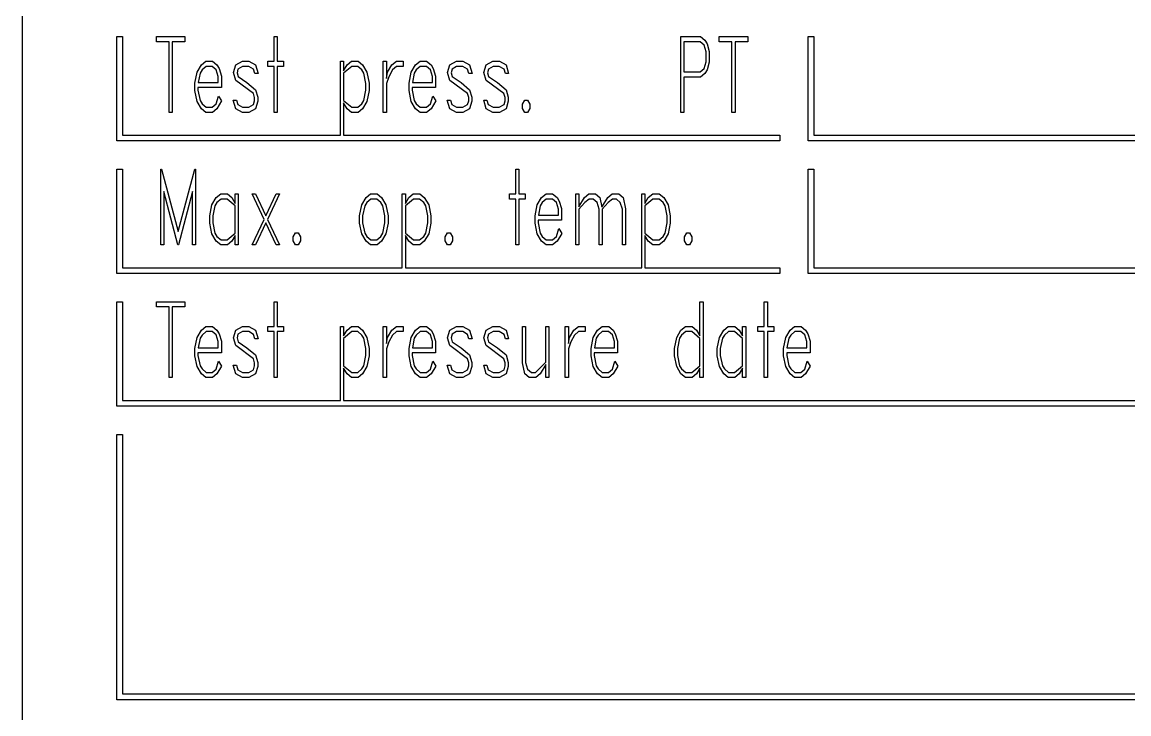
# Model space of a CAD drawing. Extents: x -181672 to 290600, y -29000 to 395522.
# Drawn here: x -170665.3 to -170606.9, y 30974.2 to 31010.7 of the extents above; entities that cross this region are included whole.
import ezdxf

# ---------------------------------------------------------------- set-up
doc = ezdxf.new("R2010")
doc.units = 0
doc.header["$LTSCALE"] = 10

# ---------------------------------------------------------------- blocks, each defined once
blk = doc.blocks.new('XFM7P20PCW$0$A$C29d41b1e')
for p, q in [((-58.5, 1247.5), (-58.5, 1044.5)), ((-53.5, 1139.903), (-53.5, 1145.403)), ((-53.5, 1145.403), (-53.2, 1145.403)), ((-53.2, 1145.403), (-53.2, 1140.203)), ((-51.409, 1145.132), (-51.409, 1145.404)), ((-51.409, 1145.404), (-49.905, 1145.404)), ((-49.905, 1145.404), (-49.905, 1145.132)), ((-45.197, 1144.1), (-45.197, 1145.404)), ((-45.197, 1145.404), (-45.033, 1145.404)), ((-45.033, 1145.404), (-45.033, 1144.1)), ((-23.73, 1141.404), (-23.73, 1145.404)), ((-23.73, 1145.404), (-22.69, 1145.404)), ((-22.69, 1145.404), (-22.456, 1145.21)), ((-22.456, 1145.21), (-22.34, 1145.017)), ((-21.696, 1145.132), (-21.696, 1145.404)), ((-21.696, 1145.404), (-20.191, 1145.404)), ((-20.191, 1145.404), (-20.191, 1145.132)), ((-17, 1139.903), (-17, 1145.403)), ((-17, 1145.403), (-16.7, 1145.403)), ((-16.7, 1145.403), (-16.7, 1140.203)), ((-50.739, 1145.132), (-51.409, 1145.132)), ((-50.739, 1141.404), (-50.739, 1145.132)), ((-49.905, 1145.132), (-50.575, 1145.132)), ((-50.575, 1145.132), (-50.575, 1141.404)), ((-22.705, 1145.132), (-23.566, 1145.132)), ((-23.566, 1145.132), (-23.566, 1143.542)), ((-22.493, 1144.957), (-22.705, 1145.132)), ((-22.389, 1144.607), (-22.493, 1144.957)), ((-22.389, 1144.067), (-22.389, 1144.607)), ((-22.34, 1145.017), (-22.225, 1144.626)), ((-22.225, 1144.626), (-22.225, 1144.048)), ((-21.026, 1145.132), (-21.696, 1145.132)), ((-21.026, 1141.404), (-21.026, 1145.132)), ((-20.191, 1145.132), (-20.862, 1145.132)), ((-20.862, 1145.132), (-20.862, 1141.404)), ((-49.033, 1143.911), (-48.798, 1144.1)), ((-48.798, 1144.1), (-48.448, 1144.1)), ((-48.448, 1144.1), (-48.217, 1143.911)), ((-47.223, 1143.911), (-46.873, 1144.1)), ((-46.873, 1144.1), (-46.53, 1144.1)), ((-46.53, 1144.1), (-46.18, 1143.911)), ((-45.532, 1143.829), (-45.532, 1144.1)), ((-45.532, 1144.1), (-45.197, 1144.1)), ((-45.033, 1144.1), (-44.698, 1144.1)), ((-44.698, 1144.1), (-44.698, 1143.829)), ((-41.692, 1140.203), (-41.692, 1144.1)), ((-41.692, 1144.1), (-41.528, 1144.1)), ((-41.528, 1144.1), (-41.528, 1143.601)), ((-41.346, 1143.911), (-41.115, 1144.1)), ((-41.115, 1144.1), (-40.765, 1144.1)), ((-40.765, 1144.1), (-40.53, 1143.911)), ((-39.435, 1141.404), (-39.435, 1144.1)), ((-39.435, 1144.1), (-39.271, 1144.1)), ((-39.271, 1144.1), (-39.271, 1143.199)), ((-38.977, 1143.911), (-38.743, 1144.1)), ((-38.743, 1144.1), (-38.378, 1144.1)), ((-38.378, 1144.1), (-38.378, 1143.829)), ((-37.73, 1143.911), (-37.495, 1144.1)), ((-37.495, 1144.1), (-37.145, 1144.1)), ((-37.145, 1144.1), (-36.914, 1143.911)), ((-35.92, 1143.911), (-35.569, 1144.1)), ((-35.569, 1144.1), (-35.227, 1144.1)), ((-35.227, 1144.1), (-34.877, 1143.911)), ((-33.998, 1143.911), (-33.648, 1144.1)), ((-33.648, 1144.1), (-33.305, 1144.1)), ((-33.305, 1144.1), (-32.955, 1143.911)), ((-22.493, 1143.717), (-22.389, 1144.067)), ((-22.225, 1144.048), (-22.34, 1143.657)), ((-49.376, 1142.946), (-49.26, 1143.519)), ((-49.26, 1143.519), (-49.033, 1143.911)), ((-49.104, 1143.479), (-49.204, 1142.983)), ((-49, 1143.646), (-49.104, 1143.479)), ((-48.784, 1143.829), (-49, 1143.646)), ((-48.463, 1143.829), (-48.784, 1143.829)), ((-48.251, 1143.654), (-48.463, 1143.829)), ((-48.147, 1143.303), (-48.251, 1143.654)), ((-48.217, 1143.911), (-48.098, 1143.713)), ((-48.098, 1143.713), (-47.983, 1143.322)), ((-47.346, 1143.501), (-47.223, 1143.911)), ((-47.223, 1143.095), (-47.346, 1143.501)), ((-47.108, 1143.691), (-47.156, 1143.497)), ((-47.156, 1143.497), (-47.104, 1143.289)), ((-46.866, 1143.829), (-47.108, 1143.691)), ((-46.538, 1143.829), (-46.866, 1143.829)), ((-46.285, 1143.687), (-46.538, 1143.829)), ((-46.214, 1143.452), (-46.285, 1143.687)), ((-46.046, 1143.452), (-46.214, 1143.452)), ((-46.18, 1143.911), (-46.046, 1143.452)), ((-45.197, 1143.829), (-45.532, 1143.829)), ((-45.197, 1141.404), (-45.197, 1143.829)), ((-44.698, 1143.829), (-45.033, 1143.829)), ((-45.033, 1143.829), (-45.033, 1141.404)), ((-41.528, 1143.601), (-41.346, 1143.911)), ((-41.1, 1143.829), (-41.528, 1143.471)), ((-41.528, 1143.471), (-41.528, 1142.033)), ((-40.776, 1143.829), (-41.1, 1143.829)), ((-40.564, 1143.646), (-40.776, 1143.829)), ((-40.46, 1143.479), (-40.564, 1143.646)), ((-40.53, 1143.911), (-40.299, 1143.519)), ((-40.348, 1142.935), (-40.46, 1143.479)), ((-40.299, 1143.519), (-40.188, 1142.946)), ((-39.271, 1143.199), (-39.208, 1143.519)), ((-39.208, 1143.519), (-38.977, 1143.911)), ((-38.944, 1143.646), (-39.149, 1143.285)), ((-38.731, 1143.829), (-38.944, 1143.646)), ((-38.378, 1143.829), (-38.731, 1143.829)), ((-38.072, 1142.946), (-37.957, 1143.519)), ((-37.957, 1143.519), (-37.73, 1143.911)), ((-37.8, 1143.479), (-37.901, 1142.983)), ((-37.696, 1143.646), (-37.8, 1143.479)), ((-37.48, 1143.829), (-37.696, 1143.646)), ((-37.16, 1143.829), (-37.48, 1143.829)), ((-36.947, 1143.654), (-37.16, 1143.829)), ((-36.843, 1143.303), (-36.947, 1143.654)), ((-36.914, 1143.911), (-36.795, 1143.713)), ((-36.795, 1143.713), (-36.679, 1143.322)), ((-36.042, 1143.501), (-35.92, 1143.911)), ((-35.92, 1143.095), (-36.042, 1143.501)), ((-35.804, 1143.691), (-35.852, 1143.497)), ((-35.852, 1143.497), (-35.8, 1143.289)), ((-35.562, 1143.829), (-35.804, 1143.691)), ((-35.234, 1143.829), (-35.562, 1143.829)), ((-34.981, 1143.687), (-35.234, 1143.829)), ((-34.91, 1143.452), (-34.981, 1143.687)), ((-34.743, 1143.452), (-34.91, 1143.452)), ((-34.877, 1143.911), (-34.743, 1143.452)), ((-34.121, 1143.501), (-33.998, 1143.911)), ((-33.998, 1143.095), (-34.121, 1143.501)), ((-33.882, 1143.691), (-33.931, 1143.497)), ((-33.931, 1143.497), (-33.879, 1143.289)), ((-33.64, 1143.829), (-33.882, 1143.691)), ((-33.312, 1143.829), (-33.64, 1143.829)), ((-33.059, 1143.687), (-33.312, 1143.829)), ((-32.988, 1143.452), (-33.059, 1143.687)), ((-32.821, 1143.452), (-32.988, 1143.452)), ((-32.955, 1143.911), (-32.821, 1143.452)), ((-23.566, 1143.542), (-22.705, 1143.542)), ((-22.705, 1143.542), (-22.493, 1143.717)), ((-22.456, 1143.464), (-22.69, 1143.27)), ((-22.34, 1143.657), (-22.456, 1143.464)), ((-49.376, 1142.559), (-49.376, 1142.946)), ((-49.204, 1142.983), (-48.147, 1142.983)), ((-48.147, 1142.983), (-48.147, 1143.303)), ((-47.983, 1143.322), (-47.983, 1142.711)), ((-46.288, 1142.402), (-47.223, 1143.095)), ((-47.104, 1143.289), (-46.635, 1142.976)), ((-46.635, 1142.976), (-46.18, 1142.6)), ((-40.348, 1142.573), (-40.348, 1142.935)), ((-40.188, 1142.946), (-40.188, 1142.559)), ((-39.149, 1143.285), (-39.271, 1142.927)), ((-39.271, 1142.927), (-39.271, 1141.404)), ((-38.072, 1142.559), (-38.072, 1142.946)), ((-37.901, 1142.983), (-36.843, 1142.983)), ((-36.843, 1142.983), (-36.843, 1143.303)), ((-36.679, 1143.322), (-36.679, 1142.711)), ((-34.985, 1142.402), (-35.92, 1143.095)), ((-35.8, 1143.289), (-35.331, 1142.976)), ((-35.331, 1142.976), (-34.877, 1142.6)), ((-33.063, 1142.402), (-33.998, 1143.095)), ((-33.879, 1143.289), (-33.409, 1142.976)), ((-33.409, 1142.976), (-32.955, 1142.6)), ((-22.69, 1143.27), (-23.566, 1143.27)), ((-23.566, 1143.27), (-23.566, 1141.404)), ((-49.26, 1141.985), (-49.376, 1142.559)), ((-47.983, 1142.711), (-49.216, 1142.711)), ((-49.216, 1142.711), (-49.216, 1142.573)), ((-49.216, 1142.573), (-49.104, 1142.03)), ((-48.251, 1141.855), (-48.128, 1142.268)), ((-48.128, 1142.268), (-47.972, 1142.007)), ((-46.225, 1142.182), (-46.288, 1142.402)), ((-46.18, 1142.6), (-46.061, 1142.201)), ((-40.46, 1142.03), (-40.348, 1142.573)), ((-40.188, 1142.559), (-40.299, 1141.985)), ((-37.957, 1141.985), (-38.072, 1142.559)), ((-36.679, 1142.711), (-37.912, 1142.711)), ((-37.912, 1142.711), (-37.912, 1142.573)), ((-37.912, 1142.573), (-37.8, 1142.03)), ((-36.947, 1141.855), (-36.825, 1142.268)), ((-36.825, 1142.268), (-36.668, 1142.007)), ((-34.921, 1142.182), (-34.985, 1142.402)), ((-34.877, 1142.6), (-34.758, 1142.201)), ((-33, 1142.182), (-33.063, 1142.402)), ((-32.955, 1142.6), (-32.836, 1142.201)), ((-49.033, 1141.598), (-49.26, 1141.985)), ((-49.104, 1142.03), (-49, 1141.858)), ((-49, 1141.858), (-48.784, 1141.676)), ((-48.784, 1141.676), (-48.463, 1141.676)), ((-48.463, 1141.676), (-48.251, 1141.855)), ((-47.972, 1142.007), (-48.217, 1141.598)), ((-47.223, 1141.598), (-47.357, 1142.052)), ((-47.357, 1142.052), (-47.19, 1142.052)), ((-47.19, 1142.052), (-47.119, 1141.821)), ((-47.119, 1141.821), (-46.866, 1141.676)), ((-46.866, 1141.676), (-46.538, 1141.676)), ((-46.538, 1141.676), (-46.285, 1141.821)), ((-46.285, 1141.821), (-46.225, 1142.019)), ((-46.225, 1142.019), (-46.225, 1142.182)), ((-46.061, 1141.996), (-46.18, 1141.598)), ((-46.061, 1142.201), (-46.061, 1141.996)), ((-41.528, 1142.033), (-41.1, 1141.676)), ((-41.346, 1141.598), (-41.528, 1141.907)), ((-41.528, 1141.907), (-41.528, 1140.203)), ((-41.1, 1141.676), (-40.776, 1141.676)), ((-40.776, 1141.676), (-40.564, 1141.858)), ((-40.564, 1141.858), (-40.46, 1142.03)), ((-40.299, 1141.985), (-40.53, 1141.598)), ((-37.73, 1141.598), (-37.957, 1141.985)), ((-37.8, 1142.03), (-37.696, 1141.858)), ((-37.696, 1141.858), (-37.48, 1141.676)), ((-37.48, 1141.676), (-37.16, 1141.676)), ((-37.16, 1141.676), (-36.947, 1141.855)), ((-36.668, 1142.007), (-36.914, 1141.598)), ((-35.92, 1141.598), (-36.054, 1142.052)), ((-36.054, 1142.052), (-35.886, 1142.052)), ((-35.886, 1142.052), (-35.815, 1141.821)), ((-35.815, 1141.821), (-35.562, 1141.676)), ((-35.562, 1141.676), (-35.234, 1141.676)), ((-35.234, 1141.676), (-34.981, 1141.821)), ((-34.981, 1141.821), (-34.921, 1142.019)), ((-34.921, 1142.019), (-34.921, 1142.182)), ((-34.758, 1141.996), (-34.877, 1141.598)), ((-34.758, 1142.201), (-34.758, 1141.996)), ((-33.998, 1141.598), (-34.132, 1142.052)), ((-34.132, 1142.052), (-33.964, 1142.052)), ((-33.964, 1142.052), (-33.893, 1141.821)), ((-33.893, 1141.821), (-33.64, 1141.676)), ((-33.64, 1141.676), (-33.312, 1141.676)), ((-33.312, 1141.676), (-33.059, 1141.821)), ((-33.059, 1141.821), (-33, 1142.019)), ((-33, 1142.019), (-33, 1142.182)), ((-32.836, 1141.996), (-32.955, 1141.598)), ((-32.836, 1142.201), (-32.836, 1141.996)), ((-32.083, 1141.836), (-31.957, 1142.048)), ((-32.083, 1141.616), (-32.083, 1141.836)), ((-31.957, 1142.048), (-31.823, 1142.048)), ((-31.823, 1142.048), (-31.696, 1141.836)), ((-31.696, 1141.836), (-31.696, 1141.616)), ((-50.575, 1141.404), (-50.739, 1141.404)), ((-48.798, 1141.404), (-49.033, 1141.598)), ((-48.448, 1141.404), (-48.798, 1141.404)), ((-48.217, 1141.598), (-48.448, 1141.404)), ((-46.873, 1141.404), (-47.223, 1141.598)), ((-46.53, 1141.404), (-46.873, 1141.404)), ((-46.18, 1141.598), (-46.53, 1141.404)), ((-45.033, 1141.404), (-45.197, 1141.404)), ((-41.115, 1141.404), (-41.346, 1141.598)), ((-40.765, 1141.404), (-41.115, 1141.404)), ((-40.53, 1141.598), (-40.765, 1141.404)), ((-39.271, 1141.404), (-39.435, 1141.404)), ((-37.495, 1141.404), (-37.73, 1141.598)), ((-37.145, 1141.404), (-37.495, 1141.404)), ((-36.914, 1141.598), (-37.145, 1141.404)), ((-35.569, 1141.404), (-35.92, 1141.598)), ((-35.227, 1141.404), (-35.569, 1141.404)), ((-34.877, 1141.598), (-35.227, 1141.404)), ((-33.648, 1141.404), (-33.998, 1141.598)), ((-33.305, 1141.404), (-33.648, 1141.404)), ((-32.955, 1141.598), (-33.305, 1141.404)), ((-31.957, 1141.404), (-32.083, 1141.616)), ((-31.823, 1141.404), (-31.957, 1141.404)), ((-31.696, 1141.616), (-31.823, 1141.404)), ((-23.566, 1141.404), (-23.73, 1141.404)), ((-20.862, 1141.404), (-21.026, 1141.404)), ((-18.5, 1139.903), (-53.5, 1139.903)), ((-53.2, 1140.203), (-41.692, 1140.203)), ((-41.528, 1140.203), (-18.5, 1140.203)), ((-18.5, 1140.203), (-18.5, 1139.903)), ((16.75, 1139.903), (-17, 1139.903)), ((-16.7, 1140.203), (16.75, 1140.203)), ((-53.5, 1132.903), (-53.5, 1138.403)), ((-53.5, 1138.403), (-53.2, 1138.403)), ((-53.2, 1138.403), (-53.2, 1133.203)), ((-51.186, 1134.404), (-51.186, 1138.404)), ((-51.186, 1138.404), (-51.145, 1138.404)), ((-51.145, 1138.404), (-50.266, 1135.108)), ((-50.266, 1135.108), (-49.387, 1138.404)), ((-49.387, 1138.404), (-49.346, 1138.404)), ((-49.346, 1138.404), (-49.346, 1134.404)), ((-32.445, 1137.1), (-32.445, 1138.404)), ((-32.445, 1138.404), (-32.281, 1138.404)), ((-32.281, 1138.404), (-32.281, 1137.1)), ((-17, 1132.903), (-17, 1138.403)), ((-17, 1138.403), (-16.7, 1138.403)), ((-16.7, 1138.403), (-16.7, 1133.203)), ((-50.281, 1134.404), (-51.022, 1137.227)), ((-51.022, 1137.227), (-51.022, 1134.404)), ((-49.51, 1137.227), (-50.251, 1134.404)), ((-49.51, 1134.404), (-49.51, 1137.227)), ((-48.251, 1136.911), (-48.016, 1137.1)), ((-48.016, 1137.1), (-47.666, 1137.1)), ((-47.666, 1137.1), (-47.435, 1136.911)), ((-47.253, 1136.601), (-47.253, 1137.1)), ((-47.253, 1137.1), (-47.089, 1137.1)), ((-47.089, 1137.1), (-47.089, 1134.404)), ((-45.73, 1135.752), (-46.363, 1137.1)), ((-46.363, 1137.1), (-46.188, 1137.1)), ((-46.188, 1137.1), (-45.64, 1135.938)), ((-45.64, 1135.938), (-45.093, 1137.1)), ((-44.918, 1137.1), (-45.551, 1135.752)), ((-45.093, 1137.1), (-44.918, 1137.1)), ((-40.344, 1136.911), (-40.109, 1137.1)), ((-40.109, 1137.1), (-39.759, 1137.1)), ((-39.759, 1137.1), (-39.528, 1136.911)), ((-38.43, 1133.203), (-38.43, 1137.1)), ((-38.43, 1137.1), (-38.266, 1137.1)), ((-38.266, 1137.1), (-38.266, 1136.601)), ((-38.083, 1136.911), (-37.852, 1137.1)), ((-37.852, 1137.1), (-37.502, 1137.1)), ((-37.502, 1137.1), (-37.268, 1136.911)), ((-32.78, 1136.829), (-32.78, 1137.1)), ((-32.78, 1137.1), (-32.445, 1137.1)), ((-32.281, 1137.1), (-31.946, 1137.1)), ((-31.946, 1137.1), (-31.946, 1136.829)), ((-31.078, 1136.911), (-30.843, 1137.1)), ((-30.843, 1137.1), (-30.493, 1137.1)), ((-30.493, 1137.1), (-30.262, 1136.911)), ((-29.275, 1134.404), (-29.275, 1137.1)), ((-29.275, 1137.1), (-29.111, 1137.1)), ((-29.111, 1137.1), (-29.111, 1136.415)), ((-28.817, 1136.911), (-28.582, 1137.1)), ((-28.582, 1137.1), (-28.236, 1137.1)), ((-28.236, 1137.1), (-27.994, 1136.907)), ((-27.584, 1136.911), (-27.353, 1137.1)), ((-27.353, 1137.1), (-27.003, 1137.1)), ((-27.003, 1137.1), (-26.765, 1136.907)), ((-25.789, 1133.203), (-25.789, 1137.1)), ((-25.789, 1137.1), (-25.625, 1137.1)), ((-25.625, 1137.1), (-25.625, 1136.601)), ((-25.443, 1136.911), (-25.212, 1137.1)), ((-25.212, 1137.1), (-24.862, 1137.1)), ((-24.862, 1137.1), (-24.627, 1136.911)), ((-48.594, 1135.946), (-48.478, 1136.519)), ((-48.478, 1136.519), (-48.251, 1136.911)), ((-48.322, 1136.479), (-48.434, 1135.935)), ((-48.217, 1136.646), (-48.322, 1136.479)), ((-48.001, 1136.829), (-48.217, 1136.646)), ((-47.681, 1136.829), (-48.001, 1136.829)), ((-47.253, 1136.471), (-47.681, 1136.829)), ((-47.435, 1136.911), (-47.253, 1136.601)), ((-47.253, 1135.033), (-47.253, 1136.471)), ((-40.687, 1135.946), (-40.571, 1136.519)), ((-40.571, 1136.519), (-40.344, 1136.911)), ((-40.415, 1136.479), (-40.527, 1135.935)), ((-40.311, 1136.646), (-40.415, 1136.479)), ((-40.095, 1136.829), (-40.311, 1136.646)), ((-39.774, 1136.829), (-40.095, 1136.829)), ((-39.558, 1136.646), (-39.774, 1136.829)), ((-39.454, 1136.479), (-39.558, 1136.646)), ((-39.528, 1136.911), (-39.298, 1136.519)), ((-39.346, 1135.935), (-39.454, 1136.479)), ((-39.298, 1136.519), (-39.182, 1135.946)), ((-38.266, 1136.601), (-38.083, 1136.911)), ((-37.838, 1136.829), (-38.266, 1136.471)), ((-38.266, 1136.471), (-38.266, 1135.033)), ((-37.514, 1136.829), (-37.838, 1136.829)), ((-37.301, 1136.646), (-37.514, 1136.829)), ((-37.197, 1136.479), (-37.301, 1136.646)), ((-37.268, 1136.911), (-37.037, 1136.519)), ((-37.085, 1135.935), (-37.197, 1136.479)), ((-37.037, 1136.519), (-36.925, 1135.946)), ((-32.445, 1136.829), (-32.78, 1136.829)), ((-32.445, 1134.404), (-32.445, 1136.829)), ((-31.946, 1136.829), (-32.281, 1136.829)), ((-32.281, 1136.829), (-32.281, 1134.404)), ((-31.42, 1135.946), (-31.305, 1136.519)), ((-31.305, 1136.519), (-31.078, 1136.911)), ((-31.149, 1136.479), (-31.249, 1135.983)), ((-31.044, 1136.646), (-31.149, 1136.479)), ((-30.828, 1136.829), (-31.044, 1136.646)), ((-30.508, 1136.829), (-30.828, 1136.829)), ((-30.296, 1136.654), (-30.508, 1136.829)), ((-30.191, 1136.303), (-30.296, 1136.654)), ((-30.262, 1136.911), (-30.143, 1136.713)), ((-30.143, 1136.713), (-30.028, 1136.322)), ((-29.111, 1136.415), (-28.817, 1136.911)), ((-28.787, 1136.646), (-29.111, 1136.289)), ((-28.571, 1136.829), (-28.787, 1136.646)), ((-28.363, 1136.829), (-28.571, 1136.829)), ((-28.15, 1136.654), (-28.363, 1136.829)), ((-28.046, 1136.3), (-28.15, 1136.654)), ((-27.994, 1136.907), (-27.897, 1136.393)), ((-27.897, 1136.393), (-27.584, 1136.911)), ((-27.562, 1136.646), (-27.882, 1136.289)), ((-27.342, 1136.829), (-27.562, 1136.646)), ((-27.13, 1136.829), (-27.342, 1136.829)), ((-26.921, 1136.654), (-27.13, 1136.829)), ((-26.813, 1136.3), (-26.921, 1136.654)), ((-26.765, 1136.907), (-26.65, 1136.318)), ((-25.625, 1136.601), (-25.443, 1136.911)), ((-25.197, 1136.829), (-25.625, 1136.471)), ((-25.625, 1136.471), (-25.625, 1135.033)), ((-24.873, 1136.829), (-25.197, 1136.829)), ((-24.661, 1136.646), (-24.873, 1136.829)), ((-24.556, 1136.479), (-24.661, 1136.646)), ((-24.627, 1136.911), (-24.396, 1136.519)), ((-24.445, 1135.935), (-24.556, 1136.479)), ((-24.396, 1136.519), (-24.285, 1135.946)), ((-48.594, 1135.559), (-48.594, 1135.946)), ((-48.434, 1135.935), (-48.434, 1135.573)), ((-40.687, 1135.559), (-40.687, 1135.946)), ((-40.527, 1135.935), (-40.527, 1135.573)), ((-39.346, 1135.573), (-39.346, 1135.935)), ((-39.182, 1135.946), (-39.182, 1135.559)), ((-37.085, 1135.573), (-37.085, 1135.935)), ((-36.925, 1135.946), (-36.925, 1135.559)), ((-31.42, 1135.559), (-31.42, 1135.946)), ((-31.249, 1135.983), (-30.191, 1135.983)), ((-30.191, 1135.983), (-30.191, 1136.303)), ((-30.028, 1136.322), (-30.028, 1135.711)), ((-29.111, 1136.289), (-29.111, 1134.404)), ((-28.046, 1134.404), (-28.046, 1136.3)), ((-27.882, 1136.289), (-27.882, 1134.404)), ((-26.813, 1134.404), (-26.813, 1136.3)), ((-26.65, 1136.318), (-26.65, 1134.404)), ((-24.445, 1135.573), (-24.445, 1135.935)), ((-24.285, 1135.946), (-24.285, 1135.559)), ((-48.478, 1134.985), (-48.594, 1135.559)), ((-48.434, 1135.573), (-48.322, 1135.03)), ((-46.363, 1134.404), (-45.73, 1135.752)), ((-45.64, 1135.566), (-46.188, 1134.404)), ((-45.093, 1134.404), (-45.64, 1135.566)), ((-45.551, 1135.752), (-44.918, 1134.404)), ((-40.571, 1134.985), (-40.687, 1135.559)), ((-40.527, 1135.573), (-40.415, 1135.03)), ((-39.454, 1135.03), (-39.346, 1135.573)), ((-39.182, 1135.559), (-39.298, 1134.985)), ((-37.197, 1135.03), (-37.085, 1135.573)), ((-36.925, 1135.559), (-37.037, 1134.985)), ((-31.305, 1134.985), (-31.42, 1135.559)), ((-30.028, 1135.711), (-31.26, 1135.711)), ((-31.26, 1135.711), (-31.26, 1135.573)), ((-31.26, 1135.573), (-31.149, 1135.03)), ((-30.296, 1134.855), (-30.173, 1135.268)), ((-30.173, 1135.268), (-30.016, 1135.007)), ((-24.556, 1135.03), (-24.445, 1135.573)), ((-24.285, 1135.559), (-24.396, 1134.985)), ((-48.251, 1134.598), (-48.478, 1134.985)), ((-48.322, 1135.03), (-48.217, 1134.858)), ((-48.217, 1134.858), (-48.001, 1134.676)), ((-48.001, 1134.676), (-47.681, 1134.676)), ((-47.681, 1134.676), (-47.253, 1135.033)), ((-47.253, 1134.907), (-47.435, 1134.598)), ((-47.253, 1134.404), (-47.253, 1134.907)), ((-44.191, 1134.836), (-44.065, 1135.048)), ((-44.191, 1134.616), (-44.191, 1134.836)), ((-44.065, 1135.048), (-43.931, 1135.048)), ((-43.931, 1135.048), (-43.804, 1134.836)), ((-43.804, 1134.836), (-43.804, 1134.616)), ((-40.344, 1134.598), (-40.571, 1134.985)), ((-40.415, 1135.03), (-40.311, 1134.858)), ((-40.311, 1134.858), (-40.095, 1134.676)), ((-40.095, 1134.676), (-39.774, 1134.676)), ((-39.774, 1134.676), (-39.558, 1134.858)), ((-39.558, 1134.858), (-39.454, 1135.03)), ((-39.298, 1134.985), (-39.528, 1134.598)), ((-38.266, 1135.033), (-37.838, 1134.676)), ((-38.083, 1134.598), (-38.266, 1134.907)), ((-38.266, 1134.907), (-38.266, 1133.203)), ((-37.838, 1134.676), (-37.514, 1134.676)), ((-37.514, 1134.676), (-37.301, 1134.858)), ((-37.301, 1134.858), (-37.197, 1135.03)), ((-37.037, 1134.985), (-37.268, 1134.598)), ((-36.173, 1134.836), (-36.046, 1135.048)), ((-36.173, 1134.616), (-36.173, 1134.836)), ((-36.046, 1135.048), (-35.912, 1135.048)), ((-35.912, 1135.048), (-35.785, 1134.836)), ((-35.785, 1134.836), (-35.785, 1134.616)), ((-31.078, 1134.598), (-31.305, 1134.985)), ((-31.149, 1135.03), (-31.044, 1134.858)), ((-31.044, 1134.858), (-30.828, 1134.676)), ((-30.828, 1134.676), (-30.508, 1134.676)), ((-30.508, 1134.676), (-30.296, 1134.855)), ((-30.016, 1135.007), (-30.262, 1134.598)), ((-25.625, 1135.033), (-25.197, 1134.676)), ((-25.443, 1134.598), (-25.625, 1134.907)), ((-25.625, 1134.907), (-25.625, 1133.203)), ((-25.197, 1134.676), (-24.873, 1134.676)), ((-24.873, 1134.676), (-24.661, 1134.858)), ((-24.661, 1134.858), (-24.556, 1135.03)), ((-24.396, 1134.985), (-24.627, 1134.598)), ((-23.532, 1134.836), (-23.406, 1135.048)), ((-23.532, 1134.616), (-23.532, 1134.836)), ((-23.406, 1135.048), (-23.271, 1135.048)), ((-23.271, 1135.048), (-23.145, 1134.836)), ((-23.145, 1134.836), (-23.145, 1134.616)), ((-51.022, 1134.404), (-51.186, 1134.404)), ((-50.251, 1134.404), (-50.281, 1134.404)), ((-49.346, 1134.404), (-49.51, 1134.404)), ((-48.016, 1134.404), (-48.251, 1134.598)), ((-47.666, 1134.404), (-48.016, 1134.404)), ((-47.435, 1134.598), (-47.666, 1134.404)), ((-47.089, 1134.404), (-47.253, 1134.404)), ((-46.188, 1134.404), (-46.363, 1134.404)), ((-44.918, 1134.404), (-45.093, 1134.404)), ((-44.065, 1134.404), (-44.191, 1134.616)), ((-43.931, 1134.404), (-44.065, 1134.404)), ((-43.804, 1134.616), (-43.931, 1134.404)), ((-40.109, 1134.404), (-40.344, 1134.598)), ((-39.759, 1134.404), (-40.109, 1134.404)), ((-39.528, 1134.598), (-39.759, 1134.404)), ((-37.852, 1134.404), (-38.083, 1134.598)), ((-37.502, 1134.404), (-37.852, 1134.404)), ((-37.268, 1134.598), (-37.502, 1134.404)), ((-36.046, 1134.404), (-36.173, 1134.616)), ((-35.912, 1134.404), (-36.046, 1134.404)), ((-35.785, 1134.616), (-35.912, 1134.404)), ((-32.281, 1134.404), (-32.445, 1134.404)), ((-30.843, 1134.404), (-31.078, 1134.598)), ((-30.493, 1134.404), (-30.843, 1134.404)), ((-30.262, 1134.598), (-30.493, 1134.404)), ((-29.111, 1134.404), (-29.275, 1134.404)), ((-27.882, 1134.404), (-28.046, 1134.404)), ((-26.65, 1134.404), (-26.813, 1134.404)), ((-25.212, 1134.404), (-25.443, 1134.598)), ((-24.862, 1134.404), (-25.212, 1134.404)), ((-24.627, 1134.598), (-24.862, 1134.404)), ((-23.406, 1134.404), (-23.532, 1134.616)), ((-23.271, 1134.404), (-23.406, 1134.404)), ((-23.145, 1134.616), (-23.271, 1134.404)), ((-18.5, 1132.903), (-53.5, 1132.903)), ((-53.2, 1133.203), (-38.43, 1133.203)), ((-38.266, 1133.203), (-25.789, 1133.203)), ((-25.625, 1133.203), (-18.5, 1133.203)), ((-18.5, 1133.203), (-18.5, 1132.903)), ((16.75, 1132.903), (-17, 1132.903)), ((-16.7, 1133.203), (16.75, 1133.203)), ((-53.5, 1125.903), (-53.5, 1131.403)), ((-53.5, 1131.403), (-53.2, 1131.403)), ((-53.2, 1131.403), (-53.2, 1126.203)), ((-51.409, 1131.132), (-51.409, 1131.404)), ((-51.409, 1131.404), (-49.905, 1131.404)), ((-50.739, 1131.132), (-51.409, 1131.132)), ((-50.739, 1127.404), (-50.739, 1131.132)), ((-49.905, 1131.132), (-50.575, 1131.132)), ((-50.575, 1131.132), (-50.575, 1127.404)), ((-49.905, 1131.404), (-49.905, 1131.132)), ((-45.197, 1130.1), (-45.197, 1131.404)), ((-45.197, 1131.404), (-45.033, 1131.404)), ((-45.033, 1131.404), (-45.033, 1130.1)), ((-22.72, 1129.601), (-22.72, 1131.404)), ((-22.72, 1131.404), (-22.556, 1131.404)), ((-22.556, 1131.404), (-22.556, 1127.404)), ((-19.324, 1130.1), (-19.324, 1131.404)), ((-19.324, 1131.404), (-19.16, 1131.404)), ((-19.16, 1131.404), (-19.16, 1130.1)), ((-49.033, 1129.911), (-48.798, 1130.1)), ((-48.798, 1130.1), (-48.448, 1130.1)), ((-48.448, 1130.1), (-48.217, 1129.911)), ((-47.223, 1129.911), (-46.873, 1130.1)), ((-46.873, 1130.1), (-46.53, 1130.1)), ((-46.53, 1130.1), (-46.18, 1129.911)), ((-45.532, 1129.829), (-45.532, 1130.1)), ((-45.532, 1130.1), (-45.197, 1130.1)), ((-45.033, 1130.1), (-44.698, 1130.1)), ((-44.698, 1130.1), (-44.698, 1129.829)), ((-41.692, 1126.203), (-41.692, 1130.1)), ((-41.692, 1130.1), (-41.528, 1130.1)), ((-41.528, 1130.1), (-41.528, 1129.601)), ((-41.346, 1129.911), (-41.115, 1130.1)), ((-41.115, 1130.1), (-40.765, 1130.1)), ((-40.765, 1130.1), (-40.53, 1129.911)), ((-39.435, 1127.404), (-39.435, 1130.1)), ((-39.435, 1130.1), (-39.271, 1130.1)), ((-39.271, 1130.1), (-39.271, 1129.199)), ((-38.977, 1129.911), (-38.743, 1130.1)), ((-38.743, 1130.1), (-38.378, 1130.1)), ((-38.378, 1130.1), (-38.378, 1129.829)), ((-37.73, 1129.911), (-37.495, 1130.1)), ((-37.495, 1130.1), (-37.145, 1130.1)), ((-37.145, 1130.1), (-36.914, 1129.911)), ((-35.92, 1129.911), (-35.569, 1130.1)), ((-35.569, 1130.1), (-35.227, 1130.1)), ((-35.227, 1130.1), (-34.877, 1129.911)), ((-33.998, 1129.911), (-33.648, 1130.1)), ((-33.648, 1130.1), (-33.305, 1130.1)), ((-33.305, 1130.1), (-32.955, 1129.911)), ((-32.083, 1128.186), (-32.083, 1130.1)), ((-32.083, 1130.1), (-31.92, 1130.1)), ((-31.92, 1130.1), (-31.92, 1128.205)), ((-30.854, 1128.22), (-30.854, 1130.1)), ((-30.854, 1130.1), (-30.69, 1130.1)), ((-30.69, 1130.1), (-30.69, 1127.404)), ((-29.826, 1127.404), (-29.826, 1130.1)), ((-29.826, 1130.1), (-29.663, 1130.1)), ((-29.663, 1130.1), (-29.663, 1129.199)), ((-29.368, 1129.911), (-29.134, 1130.1)), ((-29.134, 1130.1), (-28.769, 1130.1)), ((-28.769, 1130.1), (-28.769, 1129.829)), ((-28.121, 1129.911), (-27.886, 1130.1)), ((-27.886, 1130.1), (-27.536, 1130.1)), ((-27.536, 1130.1), (-27.305, 1129.911)), ((-23.718, 1129.911), (-23.484, 1130.1)), ((-23.484, 1130.1), (-23.134, 1130.1)), ((-23.134, 1130.1), (-22.903, 1129.911)), ((-21.461, 1129.911), (-21.227, 1130.1)), ((-21.227, 1130.1), (-20.877, 1130.1)), ((-20.877, 1130.1), (-20.646, 1129.911)), ((-20.463, 1129.601), (-20.463, 1130.1)), ((-20.463, 1130.1), (-20.299, 1130.1)), ((-20.299, 1130.1), (-20.299, 1127.404)), ((-19.659, 1129.829), (-19.659, 1130.1)), ((-19.659, 1130.1), (-19.324, 1130.1)), ((-19.16, 1130.1), (-18.825, 1130.1)), ((-18.825, 1130.1), (-18.825, 1129.829)), ((-17.957, 1129.911), (-17.722, 1130.1)), ((-17.722, 1130.1), (-17.372, 1130.1)), ((-17.372, 1130.1), (-17.141, 1129.911)), ((-49.376, 1128.946), (-49.26, 1129.519)), ((-49.26, 1129.519), (-49.033, 1129.911)), ((-49.104, 1129.479), (-49.204, 1128.983)), ((-49, 1129.646), (-49.104, 1129.479)), ((-48.784, 1129.829), (-49, 1129.646)), ((-48.463, 1129.829), (-48.784, 1129.829)), ((-48.251, 1129.654), (-48.463, 1129.829)), ((-48.147, 1129.303), (-48.251, 1129.654)), ((-48.217, 1129.911), (-48.098, 1129.713)), ((-48.098, 1129.713), (-47.983, 1129.322)), ((-47.346, 1129.501), (-47.223, 1129.911)), ((-47.223, 1129.095), (-47.346, 1129.501)), ((-47.108, 1129.691), (-47.156, 1129.497)), ((-47.156, 1129.497), (-47.104, 1129.289)), ((-46.866, 1129.829), (-47.108, 1129.691)), ((-46.538, 1129.829), (-46.866, 1129.829)), ((-46.285, 1129.687), (-46.538, 1129.829)), ((-46.214, 1129.452), (-46.285, 1129.687)), ((-46.046, 1129.452), (-46.214, 1129.452)), ((-46.18, 1129.911), (-46.046, 1129.452)), ((-45.197, 1129.829), (-45.532, 1129.829)), ((-45.197, 1127.404), (-45.197, 1129.829)), ((-44.698, 1129.829), (-45.033, 1129.829)), ((-45.033, 1129.829), (-45.033, 1127.404)), ((-41.528, 1129.601), (-41.346, 1129.911)), ((-41.1, 1129.829), (-41.528, 1129.471)), ((-41.528, 1129.471), (-41.528, 1128.033)), ((-40.776, 1129.829), (-41.1, 1129.829)), ((-40.564, 1129.646), (-40.776, 1129.829)), ((-40.46, 1129.479), (-40.564, 1129.646)), ((-40.53, 1129.911), (-40.299, 1129.519)), ((-40.348, 1128.935), (-40.46, 1129.479)), ((-40.299, 1129.519), (-40.188, 1128.946)), ((-39.271, 1129.199), (-39.208, 1129.519)), ((-39.208, 1129.519), (-38.977, 1129.911)), ((-38.944, 1129.646), (-39.149, 1129.285)), ((-38.731, 1129.829), (-38.944, 1129.646)), ((-38.378, 1129.829), (-38.731, 1129.829)), ((-38.072, 1128.946), (-37.957, 1129.519)), ((-37.957, 1129.519), (-37.73, 1129.911)), ((-37.8, 1129.479), (-37.901, 1128.983)), ((-37.696, 1129.646), (-37.8, 1129.479)), ((-37.48, 1129.829), (-37.696, 1129.646)), ((-37.16, 1129.829), (-37.48, 1129.829)), ((-36.947, 1129.654), (-37.16, 1129.829)), ((-36.843, 1129.303), (-36.947, 1129.654)), ((-36.914, 1129.911), (-36.795, 1129.713)), ((-36.795, 1129.713), (-36.679, 1129.322)), ((-36.042, 1129.501), (-35.92, 1129.911)), ((-35.92, 1129.095), (-36.042, 1129.501)), ((-35.804, 1129.691), (-35.852, 1129.497)), ((-35.852, 1129.497), (-35.8, 1129.289)), ((-35.562, 1129.829), (-35.804, 1129.691)), ((-35.234, 1129.829), (-35.562, 1129.829)), ((-34.981, 1129.687), (-35.234, 1129.829)), ((-34.91, 1129.452), (-34.981, 1129.687)), ((-34.743, 1129.452), (-34.91, 1129.452)), ((-34.877, 1129.911), (-34.743, 1129.452)), ((-34.121, 1129.501), (-33.998, 1129.911)), ((-33.998, 1129.095), (-34.121, 1129.501)), ((-33.882, 1129.691), (-33.931, 1129.497)), ((-33.931, 1129.497), (-33.879, 1129.289)), ((-33.64, 1129.829), (-33.882, 1129.691)), ((-33.312, 1129.829), (-33.64, 1129.829)), ((-33.059, 1129.687), (-33.312, 1129.829)), ((-32.988, 1129.452), (-33.059, 1129.687)), ((-32.821, 1129.452), (-32.988, 1129.452)), ((-32.955, 1129.911), (-32.821, 1129.452)), ((-29.663, 1129.199), (-29.599, 1129.519)), ((-29.599, 1129.519), (-29.368, 1129.911)), ((-29.335, 1129.646), (-29.54, 1129.285)), ((-29.123, 1129.829), (-29.335, 1129.646)), ((-28.769, 1129.829), (-29.123, 1129.829)), ((-28.463, 1128.946), (-28.348, 1129.519)), ((-28.348, 1129.519), (-28.121, 1129.911)), ((-28.191, 1129.479), (-28.292, 1128.983)), ((-28.087, 1129.646), (-28.191, 1129.479)), ((-27.871, 1129.829), (-28.087, 1129.646)), ((-27.551, 1129.829), (-27.871, 1129.829)), ((-27.339, 1129.654), (-27.551, 1129.829)), ((-27.234, 1129.303), (-27.339, 1129.654)), ((-27.305, 1129.911), (-27.186, 1129.713)), ((-27.186, 1129.713), (-27.07, 1129.322)), ((-24.061, 1128.946), (-23.946, 1129.519)), ((-23.946, 1129.519), (-23.718, 1129.911)), ((-23.789, 1129.479), (-23.901, 1128.935)), ((-23.685, 1129.646), (-23.789, 1129.479)), ((-23.469, 1129.829), (-23.685, 1129.646)), ((-23.149, 1129.829), (-23.469, 1129.829)), ((-22.72, 1129.471), (-23.149, 1129.829)), ((-22.903, 1129.911), (-22.72, 1129.601)), ((-22.72, 1128.033), (-22.72, 1129.471)), ((-21.804, 1128.946), (-21.689, 1129.519)), ((-21.689, 1129.519), (-21.461, 1129.911)), ((-21.532, 1129.479), (-21.644, 1128.935)), ((-21.428, 1129.646), (-21.532, 1129.479)), ((-21.212, 1129.829), (-21.428, 1129.646)), ((-20.892, 1129.829), (-21.212, 1129.829)), ((-20.463, 1129.471), (-20.892, 1129.829)), ((-20.646, 1129.911), (-20.463, 1129.601)), ((-20.463, 1128.033), (-20.463, 1129.471)), ((-19.324, 1129.829), (-19.659, 1129.829)), ((-19.324, 1127.404), (-19.324, 1129.829)), ((-18.825, 1129.829), (-19.16, 1129.829)), ((-19.16, 1129.829), (-19.16, 1127.404)), ((-18.299, 1128.946), (-18.184, 1129.519)), ((-18.184, 1129.519), (-17.957, 1129.911)), ((-18.028, 1129.479), (-18.128, 1128.983)), ((-17.923, 1129.646), (-18.028, 1129.479)), ((-17.707, 1129.829), (-17.923, 1129.646)), ((-17.387, 1129.829), (-17.707, 1129.829)), ((-17.175, 1129.654), (-17.387, 1129.829)), ((-17.07, 1129.303), (-17.175, 1129.654)), ((-17.141, 1129.911), (-17.022, 1129.713)), ((-17.022, 1129.713), (-16.907, 1129.322)), ((-49.376, 1128.559), (-49.376, 1128.946)), ((-49.204, 1128.983), (-48.147, 1128.983)), ((-48.147, 1128.983), (-48.147, 1129.303)), ((-47.983, 1129.322), (-47.983, 1128.711)), ((-46.288, 1128.402), (-47.223, 1129.095)), ((-47.104, 1129.289), (-46.635, 1128.976)), ((-46.635, 1128.976), (-46.18, 1128.6)), ((-40.348, 1128.573), (-40.348, 1128.935)), ((-40.188, 1128.946), (-40.188, 1128.559)), ((-39.149, 1129.285), (-39.271, 1128.927)), ((-39.271, 1128.927), (-39.271, 1127.404)), ((-38.072, 1128.559), (-38.072, 1128.946)), ((-37.901, 1128.983), (-36.843, 1128.983)), ((-36.843, 1128.983), (-36.843, 1129.303)), ((-36.679, 1129.322), (-36.679, 1128.711)), ((-34.985, 1128.402), (-35.92, 1129.095)), ((-35.8, 1129.289), (-35.331, 1128.976)), ((-35.331, 1128.976), (-34.877, 1128.6)), ((-33.063, 1128.402), (-33.998, 1129.095)), ((-33.879, 1129.289), (-33.409, 1128.976)), ((-33.409, 1128.976), (-32.955, 1128.6)), ((-29.54, 1129.285), (-29.663, 1128.927)), ((-29.663, 1128.927), (-29.663, 1127.404)), ((-28.463, 1128.559), (-28.463, 1128.946)), ((-28.292, 1128.983), (-27.234, 1128.983)), ((-27.234, 1128.983), (-27.234, 1129.303)), ((-27.07, 1129.322), (-27.07, 1128.711)), ((-24.061, 1128.559), (-24.061, 1128.946)), ((-23.901, 1128.935), (-23.901, 1128.573)), ((-21.804, 1128.559), (-21.804, 1128.946)), ((-21.644, 1128.935), (-21.644, 1128.573)), ((-18.299, 1128.559), (-18.299, 1128.946)), ((-18.128, 1128.983), (-17.07, 1128.983)), ((-17.07, 1128.983), (-17.07, 1129.303)), ((-16.907, 1129.322), (-16.907, 1128.711)), ((-49.26, 1127.985), (-49.376, 1128.559)), ((-47.983, 1128.711), (-49.216, 1128.711)), ((-49.216, 1128.711), (-49.216, 1128.573)), ((-49.216, 1128.573), (-49.104, 1128.03)), ((-48.251, 1127.855), (-48.128, 1128.268)), ((-48.128, 1128.268), (-47.972, 1128.007)), ((-46.225, 1128.182), (-46.288, 1128.402)), ((-46.18, 1128.6), (-46.061, 1128.201)), ((-46.061, 1128.201), (-46.061, 1127.996)), ((-40.46, 1128.03), (-40.348, 1128.573)), ((-40.188, 1128.559), (-40.299, 1127.985)), ((-37.957, 1127.985), (-38.072, 1128.559)), ((-36.679, 1128.711), (-37.912, 1128.711)), ((-37.912, 1128.711), (-37.912, 1128.573)), ((-37.912, 1128.573), (-37.8, 1128.03)), ((-36.947, 1127.855), (-36.825, 1128.268)), ((-36.825, 1128.268), (-36.668, 1128.007)), ((-34.921, 1128.182), (-34.985, 1128.402)), ((-34.877, 1128.6), (-34.758, 1128.201)), ((-34.758, 1128.201), (-34.758, 1127.996)), ((-33, 1128.182), (-33.063, 1128.402)), ((-32.955, 1128.6), (-32.836, 1128.201)), ((-32.836, 1128.201), (-32.836, 1127.996)), ((-31.92, 1128.205), (-31.815, 1127.851)), ((-31.394, 1127.676), (-30.854, 1128.22)), ((-28.348, 1127.985), (-28.463, 1128.559)), ((-27.07, 1128.711), (-28.303, 1128.711)), ((-28.303, 1128.711), (-28.303, 1128.573)), ((-28.303, 1128.573), (-28.191, 1128.03)), ((-27.339, 1127.855), (-27.216, 1128.268)), ((-27.216, 1128.268), (-27.059, 1128.007)), ((-23.946, 1127.985), (-24.061, 1128.559)), ((-23.901, 1128.573), (-23.789, 1128.03)), ((-21.689, 1127.985), (-21.804, 1128.559)), ((-21.644, 1128.573), (-21.532, 1128.03)), ((-18.184, 1127.985), (-18.299, 1128.559)), ((-16.907, 1128.711), (-18.139, 1128.711)), ((-18.139, 1128.711), (-18.139, 1128.573)), ((-18.139, 1128.573), (-18.028, 1128.03)), ((-17.175, 1127.855), (-17.052, 1128.268)), ((-17.052, 1128.268), (-16.895, 1128.007)), ((-49.033, 1127.598), (-49.26, 1127.985)), ((-49.104, 1128.03), (-49, 1127.858)), ((-49, 1127.858), (-48.784, 1127.676)), ((-48.784, 1127.676), (-48.463, 1127.676)), ((-48.463, 1127.676), (-48.251, 1127.855)), ((-47.972, 1128.007), (-48.217, 1127.598)), ((-47.223, 1127.598), (-47.357, 1128.052)), ((-47.357, 1128.052), (-47.19, 1128.052)), ((-47.19, 1128.052), (-47.119, 1127.821)), ((-47.119, 1127.821), (-46.866, 1127.676)), ((-46.866, 1127.676), (-46.538, 1127.676)), ((-46.538, 1127.676), (-46.285, 1127.821)), ((-46.285, 1127.821), (-46.225, 1128.019)), ((-46.225, 1128.019), (-46.225, 1128.182)), ((-46.061, 1127.996), (-46.18, 1127.598)), ((-41.528, 1128.033), (-41.1, 1127.676)), ((-41.346, 1127.598), (-41.528, 1127.907)), ((-41.528, 1127.907), (-41.528, 1126.203)), ((-41.1, 1127.676), (-40.776, 1127.676)), ((-40.776, 1127.676), (-40.564, 1127.858)), ((-40.564, 1127.858), (-40.46, 1128.03)), ((-40.299, 1127.985), (-40.53, 1127.598)), ((-37.73, 1127.598), (-37.957, 1127.985)), ((-37.8, 1128.03), (-37.696, 1127.858)), ((-37.696, 1127.858), (-37.48, 1127.676)), ((-37.48, 1127.676), (-37.16, 1127.676)), ((-37.16, 1127.676), (-36.947, 1127.855)), ((-36.668, 1128.007), (-36.914, 1127.598)), ((-35.92, 1127.598), (-36.054, 1128.052)), ((-36.054, 1128.052), (-35.886, 1128.052)), ((-35.886, 1128.052), (-35.815, 1127.821)), ((-35.815, 1127.821), (-35.562, 1127.676)), ((-35.562, 1127.676), (-35.234, 1127.676)), ((-35.234, 1127.676), (-34.981, 1127.821)), ((-34.981, 1127.821), (-34.921, 1128.019)), ((-34.921, 1128.019), (-34.921, 1128.182)), ((-34.758, 1127.996), (-34.877, 1127.598)), ((-33.998, 1127.598), (-34.132, 1128.052)), ((-34.132, 1128.052), (-33.964, 1128.052)), ((-33.964, 1128.052), (-33.893, 1127.821)), ((-33.893, 1127.821), (-33.64, 1127.676)), ((-33.64, 1127.676), (-33.312, 1127.676)), ((-33.312, 1127.676), (-33.059, 1127.821)), ((-33.059, 1127.821), (-33, 1128.019)), ((-33, 1128.019), (-33, 1128.182)), ((-32.836, 1127.996), (-32.955, 1127.598)), ((-31.968, 1127.601), (-32.083, 1128.186)), ((-31.815, 1127.851), (-31.603, 1127.676)), ((-31.603, 1127.676), (-31.394, 1127.676)), ((-30.854, 1128.089), (-31.149, 1127.598)), ((-30.854, 1127.404), (-30.854, 1128.089)), ((-28.121, 1127.598), (-28.348, 1127.985)), ((-28.191, 1128.03), (-28.087, 1127.858)), ((-28.087, 1127.858), (-27.871, 1127.676)), ((-27.871, 1127.676), (-27.551, 1127.676)), ((-27.551, 1127.676), (-27.339, 1127.855)), ((-27.059, 1128.007), (-27.305, 1127.598)), ((-23.718, 1127.598), (-23.946, 1127.985)), ((-23.789, 1128.03), (-23.685, 1127.858)), ((-23.685, 1127.858), (-23.469, 1127.676)), ((-23.469, 1127.676), (-23.149, 1127.676)), ((-23.149, 1127.676), (-22.72, 1128.033)), ((-22.72, 1127.907), (-22.903, 1127.598)), ((-22.72, 1127.404), (-22.72, 1127.907)), ((-21.461, 1127.598), (-21.689, 1127.985)), ((-21.532, 1128.03), (-21.428, 1127.858)), ((-21.428, 1127.858), (-21.212, 1127.676)), ((-21.212, 1127.676), (-20.892, 1127.676)), ((-20.892, 1127.676), (-20.463, 1128.033)), ((-20.463, 1127.907), (-20.646, 1127.598)), ((-20.463, 1127.404), (-20.463, 1127.907)), ((-17.957, 1127.598), (-18.184, 1127.985)), ((-18.028, 1128.03), (-17.923, 1127.858)), ((-17.923, 1127.858), (-17.707, 1127.676)), ((-17.707, 1127.676), (-17.387, 1127.676)), ((-17.387, 1127.676), (-17.175, 1127.855)), ((-16.895, 1128.007), (-17.141, 1127.598)), ((-50.575, 1127.404), (-50.739, 1127.404)), ((-48.798, 1127.404), (-49.033, 1127.598)), ((-48.448, 1127.404), (-48.798, 1127.404)), ((-48.217, 1127.598), (-48.448, 1127.404)), ((-46.873, 1127.404), (-47.223, 1127.598)), ((-46.53, 1127.404), (-46.873, 1127.404)), ((-46.18, 1127.598), (-46.53, 1127.404)), ((-45.033, 1127.404), (-45.197, 1127.404)), ((-41.115, 1127.404), (-41.346, 1127.598)), ((-40.765, 1127.404), (-41.115, 1127.404)), ((-40.53, 1127.598), (-40.765, 1127.404)), ((-39.271, 1127.404), (-39.435, 1127.404)), ((-37.495, 1127.404), (-37.73, 1127.598)), ((-37.145, 1127.404), (-37.495, 1127.404)), ((-36.914, 1127.598), (-37.145, 1127.404)), ((-35.569, 1127.404), (-35.92, 1127.598)), ((-35.227, 1127.404), (-35.569, 1127.404)), ((-34.877, 1127.598), (-35.227, 1127.404)), ((-33.648, 1127.404), (-33.998, 1127.598)), ((-33.305, 1127.404), (-33.648, 1127.404)), ((-32.955, 1127.598), (-33.305, 1127.404)), ((-31.73, 1127.404), (-31.968, 1127.601)), ((-31.383, 1127.404), (-31.73, 1127.404)), ((-31.149, 1127.598), (-31.383, 1127.404)), ((-30.69, 1127.404), (-30.854, 1127.404)), ((-29.663, 1127.404), (-29.826, 1127.404)), ((-27.886, 1127.404), (-28.121, 1127.598)), ((-27.536, 1127.404), (-27.886, 1127.404)), ((-27.305, 1127.598), (-27.536, 1127.404)), ((-23.484, 1127.404), (-23.718, 1127.598)), ((-23.134, 1127.404), (-23.484, 1127.404)), ((-22.903, 1127.598), (-23.134, 1127.404)), ((-22.556, 1127.404), (-22.72, 1127.404)), ((-21.227, 1127.404), (-21.461, 1127.598)), ((-20.877, 1127.404), (-21.227, 1127.404)), ((-20.646, 1127.598), (-20.877, 1127.404)), ((-20.299, 1127.404), (-20.463, 1127.404)), ((-19.16, 1127.404), (-19.324, 1127.404)), ((-17.722, 1127.404), (-17.957, 1127.598)), ((-17.372, 1127.404), (-17.722, 1127.404)), ((-17.141, 1127.598), (-17.372, 1127.404)), ((52, 1125.903), (-53.5, 1125.903)), ((-53.2, 1126.203), (-41.692, 1126.203)), ((-41.528, 1126.203), (52, 1126.203)), ((-53.5, 1110.403), (-53.5, 1124.403)), ((-53.5, 1124.403), (-53.2, 1124.403)), ((-53.2, 1124.403), (-53.2, 1110.703)), ((-53.2, 1110.703), (52, 1110.703)), ((52, 1110.403), (-53.5, 1110.403))]:
    blk.add_line(p, q)
blk = doc.blocks.new('XFM7P20PCW')
blk.add_blockref('XFM7P20PCW$0$A$C29d41b1e', (-170606.83737, 29864.56704))

msp = doc.modelspace()

# ---------------------------------------------------------------- block references
msp.add_blockref('XFM7P20PCW', (0, 0))

doc.saveas('drawing.dxf')
